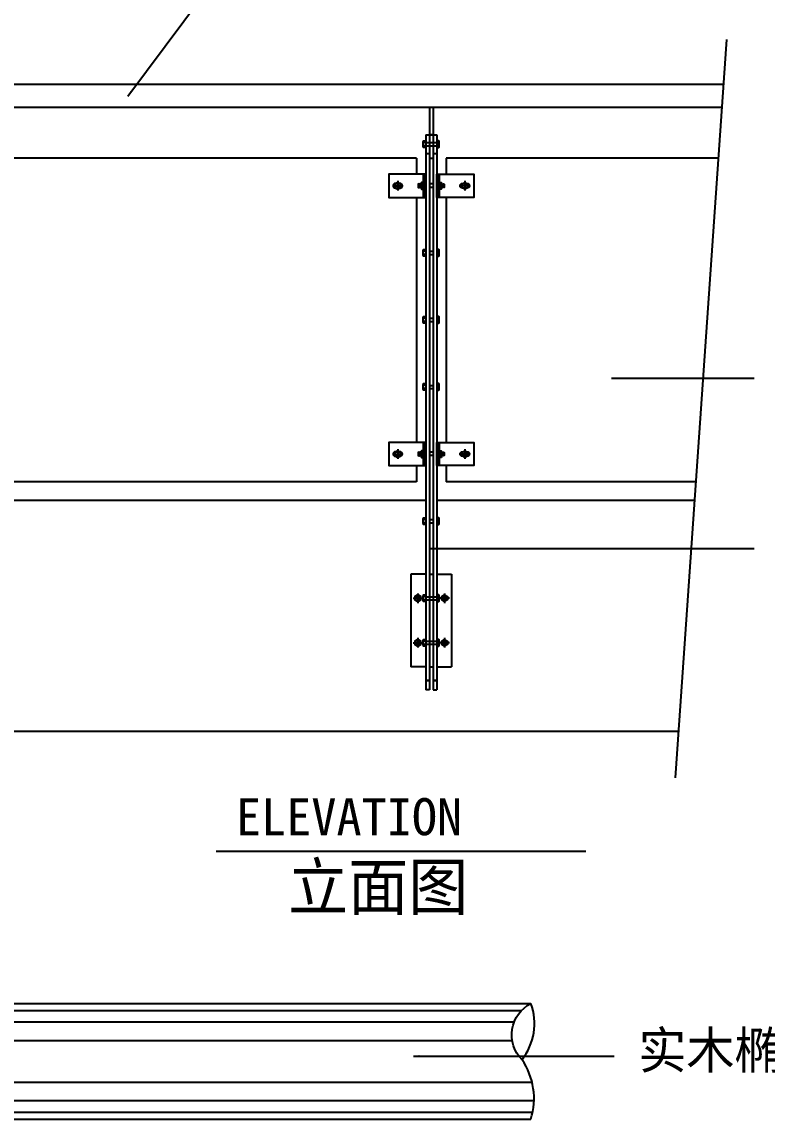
# Model space of a CAD drawing. Header units: metres. Extents: x 6299 to 8198, y -54 to 2210.
# Drawn here: x 7315 to 7637.5, y 1462 to 1936.5 of the extents above; entities that cross this region are included whole.
import ezdxf

# ---------------------------------------------------------------- set-up
doc = ezdxf.new("R2010")
doc.units = ezdxf.units.M
for name, color, linetype in [('3', 3, 'Continuous'), ('4', 4, 'Continuous'), ('7', 7, 'Continuous'), ('BH', 3, 'Continuous'), ('TEXT', 3, 'Continuous')]:
    doc.layers.add(name, color=color, linetype=linetype)
doc.dimstyles.get("Standard").update_dxf_attribs({"dimtxt": 2.5, "dimasz": 2.5, "dimexe": 1.25, "dimexo": 0.625, "dimtad": 1, "dimcen": 2.5, "dimazin": 3, "dimtfac": 1, "dimtmove": 0, "dimatfit": 3})

msp = doc.modelspace()

# ---------------------------------------------------------------- hatches: boundary and pattern name
at = {"layer": 'BH'}
h = msp.add_hatch(dxfattribs=at)
h.set_pattern_fill('AR-RROOF', scale=160)
h.paths.add_polyline_path([(7258.55, 1877.63), (7258.55, 1870.63), (7270.55, 1870.63), (7270.55, 1860.63), (7258.55, 1860.63), (7258.55, 1754.63), (7270.55, 1754.63), (7270.55, 1744.63), (7258.55, 1744.63), (7258.55, 1737.63), (7485.75, 1737.63), (7485.75, 1744.63), (7473.75, 1744.63), (7473.75, 1754.63), (7485.75, 1754.63), (7485.75, 1860.63), (7473.75, 1860.63), (7473.75, 1870.63), (7485.75, 1870.63), (7485.75, 1877.63)])
h = msp.add_hatch(dxfattribs=at)
h.set_pattern_fill('AR-RROOF', scale=160)
h.paths.add_polyline_path([(7498.55, 1754.63), (7510.55, 1754.63), (7510.55, 1744.63), (7498.55, 1744.63), (7498.55, 1737.63), (7606.61, 1737.63), (7616.4, 1877.63), (7498.55, 1877.63), (7498.55, 1870.63), (7510.55, 1870.63), (7510.55, 1860.63), (7498.55, 1860.63)])

# ---------------------------------------------------------------- linework, layer by layer
at = {"layer": '3'}
for p, q in [((7619.98, 1928.89), (7597.67, 1609.63)), ((7489.75, 1884.35), (7488.84, 1884.35)), ((7489.75, 1887.63), (7489.75, 1647.63)), ((7489.75, 1887.63), (7491.35, 1887.63)), ((7489.75, 1885.07), (7489.75, 1882.19)), ((7489.75, 1884.33), (7494.55, 1884.33)), ((7492.95, 1887.63), (7491.35, 1887.63)), ((7491.35, 1887.63), (7492.95, 1887.63)), ((7492.95, 1887.63), (7494.55, 1887.63)), ((7494.55, 1887.63), (7494.55, 1647.63)), ((7494.55, 1885.07), (7494.55, 1882.19)), ((7494.55, 1884.35), (7495.47, 1884.35)), ((7489.75, 1882.91), (7488.84, 1882.91)), ((7489.75, 1882.93), (7494.55, 1882.93)), ((7489.75, 1879.63), (7491.35, 1879.63)), ((7492.95, 1879.63), (7494.55, 1879.63)), ((7494.55, 1882.91), (7495.47, 1882.91)), ((7485.75, 1877.63), (7258.55, 1877.63)), ((7485.75, 1877.63), (7485.75, 1870.63)), ((7491.35, 1877.63), (7492.95, 1877.63)), ((7498.55, 1877.63), (7498.55, 1870.63)), ((7616.4, 1877.63), (7498.55, 1877.63)), ((7475.57, 1865.63), (7479.73, 1865.63)), ((7476.89, 1866.63), (7478.41, 1866.63)), ((7477.65, 1867.71), (7477.65, 1863.55)), ((7486.9, 1866.43), (7486.74, 1864.83)), ((7487.07, 1864.98), (7487.2, 1866.28)), ((7487.54, 1866.43), (7487.38, 1864.83)), ((7487.71, 1866.43), (7487.71, 1864.83)), ((7487.84, 1866.35), (7488.63, 1866.35)), ((7487.84, 1864.91), (7488.63, 1864.91)), ((7492.95, 1866.43), (7491.35, 1866.43)), ((7492.95, 1864.94), (7491.35, 1864.94)), ((7496.47, 1866.35), (7495.68, 1866.35)), ((7496.47, 1864.91), (7495.68, 1864.91)), ((7496.59, 1866.43), (7496.59, 1864.83)), ((7496.77, 1866.43), (7496.93, 1864.83)), ((7497.23, 1864.98), (7497.1, 1866.28)), ((7497.41, 1866.43), (7497.57, 1864.83)), ((7508.73, 1865.63), (7504.57, 1865.63)), ((7507.41, 1866.63), (7505.89, 1866.63)), ((7506.65, 1867.71), (7506.65, 1863.55)), ((7476.65, 1864.63), (7476.89, 1864.63)), ((7476.89, 1864.63), (7478.41, 1864.63)), ((7478.41, 1864.63), (7478.65, 1864.63)), ((7485.75, 1860.63), (7485.75, 1754.63)), ((7498.55, 1860.63), (7498.55, 1754.63)), ((7505.89, 1864.63), (7505.65, 1864.63)), ((7507.41, 1864.63), (7505.89, 1864.63)), ((7507.65, 1864.63), (7507.41, 1864.63)), ((7489.75, 1837.35), (7488.84, 1837.35)), ((7489.75, 1838.07), (7489.75, 1835.19)), ((7491.35, 1837.33), (7492.95, 1837.33)), ((7494.55, 1838.07), (7494.55, 1835.19)), ((7494.55, 1837.35), (7495.47, 1837.35)), ((7489.75, 1835.91), (7488.84, 1835.91)), ((7491.35, 1835.93), (7492.95, 1835.93)), ((7494.55, 1835.91), (7495.47, 1835.91)), ((7489.75, 1808.35), (7488.84, 1808.35)), ((7489.75, 1809.07), (7489.75, 1806.19)), ((7491.35, 1808.33), (7492.95, 1808.33)), ((7494.55, 1809.07), (7494.55, 1806.19)), ((7494.55, 1808.35), (7495.47, 1808.35)), ((7489.75, 1806.91), (7488.84, 1806.91)), ((7491.35, 1806.93), (7492.95, 1806.93)), ((7494.55, 1806.91), (7495.47, 1806.91)), ((7489.75, 1780.07), (7489.75, 1777.19)), ((7494.55, 1780.07), (7494.55, 1777.19)), ((7489.75, 1779.35), (7488.84, 1779.35)), ((7489.75, 1777.91), (7488.84, 1777.91)), ((7491.35, 1779.33), (7492.95, 1779.33)), ((7491.35, 1777.93), (7492.95, 1777.93)), ((7494.55, 1779.35), (7495.47, 1779.35)), ((7494.55, 1777.91), (7495.47, 1777.91)), ((7477.65, 1751.71), (7477.65, 1747.55)), ((7506.65, 1751.71), (7506.65, 1747.55)), ((7475.57, 1749.63), (7479.73, 1749.63)), ((7476.65, 1748.63), (7476.89, 1748.63)), ((7476.89, 1750.63), (7478.41, 1750.63)), ((7476.89, 1748.63), (7478.41, 1748.63)), ((7478.41, 1748.63), (7478.65, 1748.63)), ((7486.9, 1750.43), (7486.74, 1748.83)), ((7487.07, 1748.98), (7487.2, 1750.28)), ((7487.54, 1750.43), (7487.38, 1748.83)), ((7487.71, 1750.43), (7487.71, 1748.83)), ((7487.84, 1750.35), (7488.63, 1750.35)), ((7487.84, 1748.91), (7488.63, 1748.91)), ((7492.95, 1750.43), (7491.35, 1750.43)), ((7492.95, 1748.94), (7491.35, 1748.94)), ((7496.47, 1750.35), (7495.68, 1750.35)), ((7496.47, 1748.91), (7495.68, 1748.91)), ((7496.59, 1750.43), (7496.59, 1748.83)), ((7496.77, 1750.43), (7496.93, 1748.83)), ((7497.23, 1748.98), (7497.1, 1750.28)), ((7497.41, 1750.43), (7497.57, 1748.83)), ((7508.73, 1749.63), (7504.57, 1749.63)), ((7505.89, 1748.63), (7505.65, 1748.63)), ((7507.41, 1750.63), (7505.89, 1750.63)), ((7507.41, 1748.63), (7505.89, 1748.63)), ((7507.65, 1748.63), (7507.41, 1748.63)), ((7485.75, 1744.63), (7485.75, 1737.63)), ((7498.55, 1744.63), (7498.55, 1737.63)), ((7485.75, 1737.63), (7258.55, 1737.63)), ((7606.61, 1737.63), (7498.55, 1737.63)), ((7489.75, 1721.35), (7488.84, 1721.35)), ((7489.75, 1719.91), (7488.84, 1719.91)), ((7489.75, 1722.07), (7489.75, 1719.19)), ((7491.35, 1721.33), (7492.95, 1721.33)), ((7491.35, 1719.93), (7492.95, 1719.93)), ((7494.55, 1722.07), (7494.55, 1719.19)), ((7494.55, 1721.35), (7495.47, 1721.35)), ((7494.55, 1719.91), (7495.47, 1719.91)), ((7483.35, 1697.63), (7483.35, 1657.63)), ((7489.75, 1697.63), (7483.35, 1697.63)), ((7491.35, 1697.63), (7492.95, 1697.63)), ((7494.55, 1697.63), (7500.95, 1697.63)), ((7500.95, 1697.63), (7500.95, 1657.63)), ((7486.35, 1689.31), (7486.35, 1685.15)), ((7497.95, 1689.31), (7497.95, 1685.15)), ((7484.27, 1687.23), (7488.43, 1687.23)), ((7489.75, 1687.95), (7488.84, 1687.95)), ((7489.75, 1686.51), (7488.84, 1686.51)), ((7489.75, 1688.67), (7489.75, 1685.79)), ((7489.75, 1687.93), (7494.55, 1687.93)), ((7489.75, 1686.53), (7494.55, 1686.53)), ((7494.55, 1688.67), (7494.55, 1685.79)), ((7494.55, 1687.95), (7495.47, 1687.95)), ((7494.55, 1686.51), (7495.47, 1686.51)), ((7500.03, 1687.23), (7495.87, 1687.23)), ((7484.27, 1668.03), (7488.43, 1668.03)), ((7486.35, 1670.11), (7486.35, 1665.95)), ((7489.75, 1668.75), (7488.84, 1668.75)), ((7489.75, 1667.31), (7488.84, 1667.31)), ((7489.75, 1669.47), (7489.75, 1666.59)), ((7489.75, 1668.73), (7494.55, 1668.73)), ((7489.75, 1667.33), (7494.55, 1667.33)), ((7494.55, 1669.47), (7494.55, 1666.59)), ((7494.55, 1668.75), (7495.47, 1668.75)), ((7494.55, 1667.31), (7495.47, 1667.31)), ((7500.03, 1668.03), (7495.87, 1668.03)), ((7497.95, 1670.11), (7497.95, 1665.95)), ((7489.75, 1657.63), (7483.35, 1657.63)), ((7491.35, 1657.63), (7492.95, 1657.63)), ((7494.55, 1657.63), (7500.95, 1657.63)), ((7491.35, 1651.63), (7489.75, 1651.63)), ((7489.75, 1651.63), (7491.35, 1651.63)), ((7494.55, 1651.63), (7492.95, 1651.63)), ((7492.95, 1651.63), (7494.55, 1651.63)), ((7491.35, 1647.63), (7489.75, 1647.63)), ((7492.95, 1647.63), (7494.55, 1647.63)), ((7030.98, 1509), (7531.23, 1509)), ((7030.41, 1504), (7528.02, 1504)), ((7031.26, 1496), (7527.17, 1496)), ((7039.86, 1478), (7535.77, 1478)), ((7039.01, 1470), (7536.62, 1470)), ((7035.8, 1465), (7536.05, 1465))]:
    msp.add_line(p, q, dxfattribs=at)
for points in [[(7488.71, 1882.58, -0.22), (7488.84, 1882.91, -0.17), (7488.84, 1884.35, -0.1), (7488.71, 1884.68, -0.1)], [(7489.75, 1882.19), (7488.86, 1882.19, -0.19), (7488.71, 1882.58), (7488.71, 1884.68, -0.2), (7488.86, 1885.07), (7489.75, 1885.07)], [(7494.55, 1882.19), (7495.45, 1882.19, 0.19), (7495.59, 1882.58), (7495.59, 1884.68, 0.2), (7495.45, 1885.07), (7494.55, 1885.07)], [(7495.59, 1882.58, 0.22), (7495.47, 1882.91, 0.17), (7495.47, 1884.35, 0.1), (7495.59, 1884.68, 0.1)], [(7476.89, 1866.63), (7476.65, 1866.63, 1), (7476.65, 1864.63)], [(7478.65, 1864.63, 1), (7478.65, 1866.63), (7478.41, 1866.63)], [(7487.71, 1864.58, -0.22), (7487.84, 1864.91, -0.17), (7487.84, 1866.35, -0.1), (7487.71, 1866.68, -0.1)], [(7487.71, 1864.83), (7487.71, 1864.54, 0.23), (7487.86, 1864.19), (7488.61, 1864.19, 0.19), (7488.75, 1864.58), (7488.75, 1866.68, 0.2), (7488.61, 1867.07), (7487.86, 1867.07, 0.2), (7487.71, 1866.71), (7487.71, 1866.43)], [(7488.75, 1864.58, 0.22), (7488.63, 1864.91, 0.17), (7488.63, 1866.35, 0.1), (7488.75, 1866.68, 0.1)], [(7495.55, 1864.58, -0.22), (7495.68, 1864.91, -0.17), (7495.68, 1866.35, -0.1), (7495.55, 1866.68, -0.1)], [(7496.59, 1864.83), (7496.59, 1864.54, -0.23), (7496.45, 1864.19), (7495.7, 1864.19, -0.19), (7495.55, 1864.58), (7495.55, 1866.68, -0.2), (7495.7, 1867.07), (7496.45, 1867.07, -0.2), (7496.59, 1866.71), (7496.59, 1866.43)], [(7496.59, 1864.58, 0.22), (7496.47, 1864.91, 0.17), (7496.47, 1866.35, 0.1), (7496.59, 1866.68, 0.1)], [(7505.65, 1864.63, -1), (7505.65, 1866.63), (7505.89, 1866.63)], [(7507.41, 1866.63), (7507.65, 1866.63, -1), (7507.65, 1864.63)], [(7488.71, 1835.58, -0.22), (7488.84, 1835.91, -0.17), (7488.84, 1837.35, -0.1), (7488.71, 1837.68, -0.1)], [(7489.75, 1835.19), (7488.86, 1835.19, -0.19), (7488.71, 1835.58), (7488.71, 1837.68, -0.2), (7488.86, 1838.07), (7489.75, 1838.07)], [(7494.55, 1835.19), (7495.45, 1835.19, 0.19), (7495.59, 1835.58), (7495.59, 1837.68, 0.2), (7495.45, 1838.07), (7494.55, 1838.07)], [(7495.59, 1835.58, 0.22), (7495.47, 1835.91, 0.17), (7495.47, 1837.35, 0.1), (7495.59, 1837.68, 0.1)], [(7488.71, 1806.58, -0.22), (7488.84, 1806.91, -0.17), (7488.84, 1808.35, -0.1), (7488.71, 1808.68, -0.1)], [(7489.75, 1806.19), (7488.86, 1806.19, -0.19), (7488.71, 1806.58), (7488.71, 1808.68, -0.2), (7488.86, 1809.07), (7489.75, 1809.07)], [(7494.55, 1806.19), (7495.45, 1806.19, 0.19), (7495.59, 1806.58), (7495.59, 1808.68, 0.2), (7495.45, 1809.07), (7494.55, 1809.07)], [(7495.59, 1806.58, 0.22), (7495.47, 1806.91, 0.17), (7495.47, 1808.35, 0.1), (7495.59, 1808.68, 0.1)], [(7488.71, 1777.58, -0.22), (7488.84, 1777.91, -0.17), (7488.84, 1779.35, -0.1), (7488.71, 1779.68, -0.1)], [(7489.75, 1777.19), (7488.86, 1777.19, -0.19), (7488.71, 1777.58), (7488.71, 1779.68, -0.2), (7488.86, 1780.07), (7489.75, 1780.07)], [(7494.55, 1777.19), (7495.45, 1777.19, 0.19), (7495.59, 1777.58), (7495.59, 1779.68, 0.2), (7495.45, 1780.07), (7494.55, 1780.07)], [(7495.59, 1777.58, 0.22), (7495.47, 1777.91, 0.17), (7495.47, 1779.35, 0.1), (7495.59, 1779.68, 0.1)], [(7487.71, 1748.83), (7487.71, 1748.54, 0.23), (7487.86, 1748.19), (7488.61, 1748.19, 0.19), (7488.75, 1748.58), (7488.75, 1750.68, 0.2), (7488.61, 1751.07), (7487.86, 1751.07, 0.2), (7487.71, 1750.71), (7487.71, 1750.43)], [(7496.59, 1748.83), (7496.59, 1748.54, -0.23), (7496.45, 1748.19), (7495.7, 1748.19, -0.19), (7495.55, 1748.58), (7495.55, 1750.68, -0.2), (7495.7, 1751.07), (7496.45, 1751.07, -0.2), (7496.59, 1750.71), (7496.59, 1750.43)], [(7476.89, 1750.63), (7476.65, 1750.63, 1), (7476.65, 1748.63)], [(7478.65, 1748.63, 1), (7478.65, 1750.63), (7478.41, 1750.63)], [(7487.71, 1748.58, -0.22), (7487.84, 1748.91, -0.17), (7487.84, 1750.35, -0.1), (7487.71, 1750.68, -0.1)], [(7488.75, 1748.58, 0.22), (7488.63, 1748.91, 0.17), (7488.63, 1750.35, 0.1), (7488.75, 1750.68, 0.1)], [(7495.55, 1748.58, -0.22), (7495.68, 1748.91, -0.17), (7495.68, 1750.35, -0.1), (7495.55, 1750.68, -0.1)], [(7496.59, 1748.58, 0.22), (7496.47, 1748.91, 0.17), (7496.47, 1750.35, 0.1), (7496.59, 1750.68, 0.1)], [(7505.65, 1748.63, -1), (7505.65, 1750.63), (7505.89, 1750.63)], [(7507.41, 1750.63), (7507.65, 1750.63, -1), (7507.65, 1748.63)], [(7488.71, 1719.58, -0.22), (7488.84, 1719.91, -0.17), (7488.84, 1721.35, -0.1), (7488.71, 1721.68, -0.1)], [(7489.75, 1719.19), (7488.86, 1719.19, -0.19), (7488.71, 1719.58), (7488.71, 1721.68, -0.2), (7488.86, 1722.07), (7489.75, 1722.07)], [(7494.55, 1719.19), (7495.45, 1719.19, 0.19), (7495.59, 1719.58), (7495.59, 1721.68, 0.2), (7495.45, 1722.07), (7494.55, 1722.07)], [(7495.59, 1719.58, 0.22), (7495.47, 1719.91, 0.17), (7495.47, 1721.35, 0.1), (7495.59, 1721.68, 0.1)], [(7488.71, 1686.18, -0.22), (7488.84, 1686.51, -0.17), (7488.84, 1687.95, -0.1), (7488.71, 1688.28, -0.1)], [(7489.75, 1685.79), (7488.86, 1685.79, -0.19), (7488.71, 1686.18), (7488.71, 1688.28, -0.2), (7488.86, 1688.67), (7489.75, 1688.67)], [(7494.55, 1685.79), (7495.45, 1685.79, 0.19), (7495.59, 1686.18), (7495.59, 1688.28, 0.2), (7495.45, 1688.67), (7494.55, 1688.67)], [(7495.59, 1686.18, 0.22), (7495.47, 1686.51, 0.17), (7495.47, 1687.95, 0.1), (7495.59, 1688.28, 0.1)], [(7488.71, 1666.98, -0.22), (7488.84, 1667.31, -0.17), (7488.84, 1668.75, -0.1), (7488.71, 1669.08, -0.1)], [(7489.75, 1666.59), (7488.86, 1666.59, -0.19), (7488.71, 1666.98), (7488.71, 1669.08, -0.2), (7488.86, 1669.47), (7489.75, 1669.47)], [(7494.55, 1666.59), (7495.45, 1666.59, 0.19), (7495.59, 1666.98), (7495.59, 1669.08, 0.2), (7495.45, 1669.47), (7494.55, 1669.47)], [(7495.59, 1666.98, 0.22), (7495.47, 1667.31, 0.17), (7495.47, 1668.75, 0.1), (7495.59, 1669.08, 0.1)]]:
    msp.add_lwpolyline(points, format="xyb", dxfattribs=at)
for points in [[(7488.75, 1870.63), (7473.75, 1870.63), (7473.75, 1860.63), (7488.75, 1860.63)], [(7489.75, 1870.63), (7488.75, 1870.63), (7488.75, 1860.63), (7489.75, 1860.63)], [(7494.55, 1870.63), (7495.55, 1870.63), (7495.55, 1860.63), (7494.55, 1860.63)], [(7495.55, 1870.63), (7510.55, 1870.63), (7510.55, 1860.63), (7495.55, 1860.63)], [(7477.65, 1867.07), (7476.4, 1866.35), (7476.4, 1864.91), (7477.65, 1864.19), (7478.9, 1864.91), (7478.9, 1866.35)], [(7506.65, 1867.07), (7507.9, 1866.35), (7507.9, 1864.91), (7506.65, 1864.19), (7505.4, 1864.91), (7505.4, 1866.35)], [(7488.75, 1754.63), (7473.75, 1754.63), (7473.75, 1744.63), (7488.75, 1744.63)], [(7477.65, 1751.07), (7476.4, 1750.35), (7476.4, 1748.91), (7477.65, 1748.19), (7478.9, 1748.91), (7478.9, 1750.35)], [(7489.75, 1754.63), (7488.75, 1754.63), (7488.75, 1744.63), (7489.75, 1744.63)], [(7494.55, 1754.63), (7495.55, 1754.63), (7495.55, 1744.63), (7494.55, 1744.63)], [(7495.55, 1754.63), (7510.55, 1754.63), (7510.55, 1744.63), (7495.55, 1744.63)], [(7506.65, 1751.07), (7507.9, 1750.35), (7507.9, 1748.91), (7506.65, 1748.19), (7505.4, 1748.91), (7505.4, 1750.35)], [(7486.35, 1688.67), (7485.1, 1687.95), (7485.1, 1686.51), (7486.35, 1685.79), (7487.6, 1686.51), (7487.6, 1687.95)], [(7497.95, 1688.67), (7499.2, 1687.95), (7499.2, 1686.51), (7497.95, 1685.79), (7496.7, 1686.51), (7496.7, 1687.95)], [(7486.35, 1669.47), (7485.1, 1668.75), (7485.1, 1667.31), (7486.35, 1666.59), (7487.6, 1667.31), (7487.6, 1668.75)], [(7497.95, 1669.47), (7499.2, 1668.75), (7499.2, 1667.31), (7497.95, 1666.59), (7496.7, 1667.31), (7496.7, 1668.75)]]:
    msp.add_lwpolyline(points, close=True, dxfattribs=at)
for points in [[(7487.71, 1866.34), (7487.54, 1866.43), (7487.2, 1866.28), (7486.9, 1866.43), (7486.55, 1866.27), (7486.55, 1864.92), (7486.74, 1864.83), (7487.07, 1864.98), (7487.38, 1864.83), (7487.71, 1864.98)], [(7496.59, 1866.34), (7496.77, 1866.43), (7497.1, 1866.28), (7497.41, 1866.43), (7497.75, 1866.27), (7497.75, 1864.92), (7497.57, 1864.83), (7497.23, 1864.98), (7496.93, 1864.83), (7496.59, 1864.98)], [(7487.71, 1750.34), (7487.54, 1750.43), (7487.2, 1750.28), (7486.9, 1750.43), (7486.55, 1750.27), (7486.55, 1748.92), (7486.74, 1748.83), (7487.07, 1748.98), (7487.38, 1748.83), (7487.71, 1748.98)], [(7496.59, 1750.34), (7496.77, 1750.43), (7497.1, 1750.28), (7497.41, 1750.43), (7497.75, 1750.27), (7497.75, 1748.92), (7497.57, 1748.83), (7497.23, 1748.98), (7496.93, 1748.83), (7496.59, 1748.98)]]:
    msp.add_lwpolyline(points, dxfattribs=at)
for centre, radius in [((7477.65, 1865.63), 1.2), ((7506.65, 1865.63), 1.2), ((7477.65, 1749.63), 1.2), ((7506.65, 1749.63), 1.2), ((7486.35, 1687.23), 0.8), ((7497.95, 1687.23), 0.8), ((7486.35, 1668.03), 0.8), ((7497.95, 1668.03), 0.8)]:
    msp.add_circle(centre, radius, dxfattribs=at)
at = {"layer": '4'}
for p, q in [((7254.55, 1729.63), (7489.75, 1729.63)), ((7494.55, 1729.63), (7606.06, 1729.63)), ((7599.07, 1629.63), (6639.07, 1629.63)), ((7031.74, 1512), (7535.29, 1512)), ((7031.74, 1462), (7535.29, 1462))]:
    msp.add_line(p, q, dxfattribs=at)
at = {"layer": '7'}
for p, q in [((6658.64, 1909.63), (7618.64, 1909.63)), ((6657.94, 1899.63), (7617.94, 1899.63)), ((7491.35, 1899.63), (7491.35, 1647.63)), ((7491.35, 1899.63), (7491.35, 1657.63)), ((7492.95, 1899.63), (7492.95, 1647.63))]:
    msp.add_line(p, q, dxfattribs=at)
at = {"layer": 'BH'}
msp.add_lwpolyline([(7535.29, 1462, 0.23), (7531.44, 1487.68, -0.51), (7535.29, 1512)], format="xyb", dxfattribs=at)
msp.add_arc((7511.21, 1503.34), 25.59, 322.26, 19.78, dxfattribs=at)
at = {"layer": 'TEXT'}
msp.add_line((7399.08, 1577.91), (7559.08, 1577.91), dxfattribs=at)

# ---------------------------------------------------------------- texts
for s, height, p in [('ELEVATION', 16, (7407.58, 1584.78)), ('立面图', 20, (7430.16, 1552.45)), ('实木椭圆扶手清漆', 16, (7581.8, 1483.77))]:
    msp.add_text(s, height=height, dxfattribs=at).set_placement(p)

# ---------------------------------------------------------------- leaders
for points in [[(7360.77, 1904.45), (7411.17, 1971.97)], [(7570.21, 1782.46), (7631.87, 1782.46)], [(7491.92, 1708.82), (7631.87, 1708.82)], [(7484.43, 1489.27), (7571.27, 1489.27)]]:
    msp.add_leader(points, dimstyle='Standard', dxfattribs=at)

doc.saveas('drawing.dxf')
